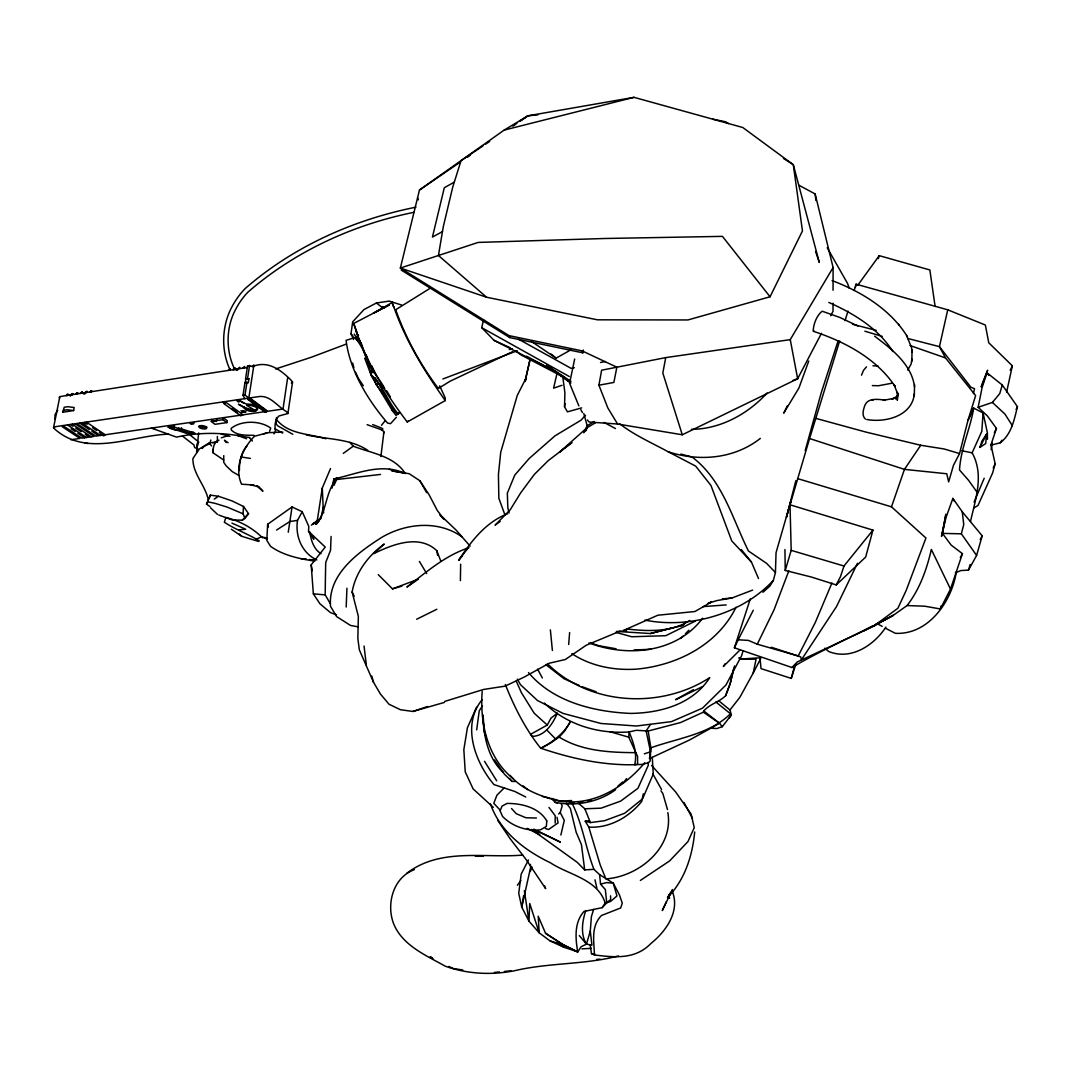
<?xml version="1.0" encoding="UTF-8"?>
<svg xmlns="http://www.w3.org/2000/svg" width="1071" height="1071" viewBox="0 0 1071 1071"><rect width="100%" height="100%" fill="white"/><g stroke="black" fill="none" stroke-linecap="round" stroke-linejoin="round"><path stroke-width="1.5" d="M238.833 475.417L232.273 471.642L226.101 465.791L223.719 462.244L223.759 455.63M833.024 303.24L833.01 311.353L830.694 315.744M833.051 290.254L833.104 267.522L815.151 193.945L799.06 185.31M555.153 823.037L555.193 815.687L549.008 807.467M330.096 603.308L325.196 594.874L325.397 578.715L325.718 562.462L330.537 550.32L331.086 536.451M460.396 580.643L460.637 564.23M907.753 370.057L911.18 363.953L911.863 359.026M912.023 351.998L911.541 347.593L906.508 335.437M866.814 419.511C885.53 422.911 912.305 415.976 914.326 393.726M914.527 386.872C911.782 364.394 891.514 348.932 874.646 336.187M911.809 361.463L912.077 349.655M914.286 396.19L914.567 384.502M312.719 536.357L313.857 539.208L308.542 531.336L308.783 526.397L302.236 511.724L292.048 506.958L267.63 524.295L266.826 540.467L270.628 546.397C283.641 555.662 299.345 558.701 314.78 561.15M581.687 407.877L567.443 411.853L564.524 406.752L564.899 392.749L562.717 376.269M482.191 691.371C479.701 722.992 487.573 758.241 513.397 778.885M346.187 607.016L346.937 588.22M762.94 592.276L769.888 586.105L773.396 580.321L775.444 572.516L776.047 552.663L790.853 501.295L786.462 517.36L795.82 480.732M218.792 515.031L232.072 519.917L242.26 520.185L244.683 517.641L243.09 513.826L243.478 506.449L231.979 500.893L218.43 496.261L210.277 495.123L206.502 504.08L210.01 506.637M193.864 422.724L191.562 423.058A1.767 0.696 9.2 0 1 190.678 422.55M505.338 684.53C514.2 706.94 525.58 729.418 540.654 748.174C571.057 758.455 602.411 765.43 634.701 764.734L637.593 764.239L637.58 756.447L628.757 737.169L629.105 731.948L636.254 730.288L648.183 731.011L680.54 722.55L703.366 712.188L703.794 710.943C709.912 703.901 719.257 702.148 725.643 695.668L730.181 683.834L733.755 668.451M839.637 340.993L809.582 438.534L904.446 469.366L946.764 473.757L948.652 481.896L953.458 465.35L959.549 453.542L967.903 420.568L973.713 408.105L983.098 412.978L981.812 431.345L972.133 452.819C984.356 475.015 975.494 498.778 970.513 521.483M576.667 951.476L564.216 947.38L550.133 940.927L539.195 932.841L538.218 916.227L545.554 933.296L562.717 944.609L577.764 951.999L581.071 946.777L586.453 944.14L591.955 945.198L590.282 931.074L591.406 916.562L593.642 909.413M568.661 644.514L569.625 632.573M230.158 370.097L230.265 368.866L228.23 370.392M333.295 485.431L333.871 478.978L337.258 478.094L334.032 485.337M234.87 369.375L234.977 368.116L232.916 369.669M854.189 290.495L856.104 284.176L947.741 309.814L939.441 346.643L945.506 357.915L975.627 395.574L967.903 420.568L973.713 408.105C970.165 429.163 960.741 448.562 959.509 469.982L968.586 480.33L976.819 491.87M237.119 400.032L238.217 400.835M243.639 406.752L243.572 407.502C246.384 411.425 253.693 412.79 257.522 409.765L257.214 408.225L255.126 406.685L249.971 405.266L246.531 405.293L255.982 410.916L245.446 407.904C226.249 397.314 252.475 413.286 254.63 411.224L251.35 409.283M198.684 432.871L196.636 452.35L197.666 443.153L196.703 450.637M103.338 435.83L99.375 432.309M311.42 525.151L317.311 520.399L322.277 488.055L330.524 468.549M86.818 392.227L86.925 391.41L85.011 392.508M91.463 391.504L91.571 390.674L89.763 391.772M380.888 456.46L383.967 431.559L380.781 429.511L367.125 424.678M77.567 393.659L77.674 392.829L75.653 393.954M476.689 729.833L479.246 710.809L482.472 705.802M72.56 394.423L72.667 393.606L70.766 394.704M82.159 392.95L82.28 392.093L80.405 393.218M353.604 339.507L350.993 333.777L352.694 321.809L364.006 309.546L376.39 302.999L389.175 301.098L401.745 305.074M694.691 831.993C692.361 856.131 684.771 879.974 667.474 897.632L670.781 892.223M288.26 532.233L292.048 506.958M273.989 433.835L275.542 431.171C274.39 426.271 274.939 419.631 278.888 416.003L287.912 413.5L292.544 382.106L291.031 380.138C280.589 369.642 267.522 360.07 252.221 366.697L253.907 364.97L254.041 366.416M287.671 377.568L283.012 409.042L267.737 411.251L249.73 397.93M258.74 405.173L249.543 398.372L248.459 398.532L248.271 399.724L265.38 412.348L266.451 412.188L266.625 411.01L261.364 407.114M292.811 434.304L277.63 425.803L275.662 423.246L276.532 417.516M67.754 395.172L67.888 394.262L66.107 395.427M266.451 412.188L249.356 399.563L249.543 398.372M243.01 395.293L245.005 382.401L248.298 382.775L248.914 378.786L245.62 378.411L247.588 365.706L253.68 366.469L248.82 398.077L245.005 394.998L243.01 395.293L244.844 398.653M245.62 378.411L245.647 383.177L245.005 382.401M245.005 394.998L246.999 382.106M247.629 378.117L249.583 365.398M222.848 419.698L223.156 417.744L227.199 420.649L226.891 422.603L215.043 424.303L210.987 421.412L222.848 419.698L226.891 422.603M233.692 369.843L233.933 368.277L236.611 370.271M234.736 369.682L234.977 368.116L237.655 370.111M216.342 421.519L216.811 418.587M230.024 370.419L230.265 368.866M523.585 895.677L521.764 907.15L528.967 921.154L539.195 932.841L529.73 903.496L528.967 921.154L524.362 890.764M170.543 426.847L170.289 428.387L175.537 430.127L181.32 429.297L181.575 427.744M564.524 406.752L565.046 403.687M544.322 703.045C566.854 724.706 597.819 734.157 629.105 731.948C633.443 742.618 637.392 753.114 634.701 764.734L642.292 764.373L648.691 762.672L650.137 760.932L650.833 747.812L648.183 731.011M90.566 391.946L90.767 390.795M91.37 391.825L91.571 390.674M1006.633 392.093L1012.349 365.84L988.774 342.8L985.347 325.022L947.741 309.814M77.473 393.981L77.674 392.829M85.841 392.682L86.055 391.544M86.711 392.548L86.925 391.41M66.723 395.56L66.938 394.409M67.687 395.4L67.888 394.262L70.512 396.042M71.596 394.878L71.797 393.74M72.467 394.744L72.667 393.606M73.618 410.568L74.18 407.515L67.821 406.699L64.233 407.248L62.761 412.215L73.618 410.568L67.259 409.765L63.671 410.3L62.761 412.215M76.483 394.128L76.684 392.99M168.428 434.143C131.84 435.455 87.38 457.719 55.103 429.391L53.55 427.69L59.842 396.618L247.468 367.433M991.117 449.646L992.335 443.166M833.104 267.522L790.251 339.627L665.734 357.607L662.815 373.029L682.281 434.772L797.641 378.732L821.47 333.322M321.005 518.632L323.188 507.239L322.277 488.055M332.064 488.095L333.871 478.978C356.991 473.931 380.807 462.632 404.169 473.074L391.866 470.865L409.189 473.717L419.845 480.718L429.056 494.695L437.303 510.479L444.157 519.502M991.063 444.452L996.445 428.454L987.275 415.802L978.144 407.301L982.094 387.582L987.02 372.828L1002.269 384.998L1017.45 406.712C1014.17 419.765 1011.667 434.05 1000.26 442.778L990.568 445.268M750.316 598.836L734.398 647.808L791.924 667.514L797.293 661.945L873.414 626.334L893.227 615.356L907.07 605.557L924.795 606.213L940.325 608.957L950.499 589.104L962.427 553.667L951.168 545.099L942.467 533.398L945.894 514.227L941.489 536.437L946.108 517.266L952.869 498.417L962.253 511.764L982.187 535.848L976.605 555.447L968.505 570.093L960.754 570.575L955.399 572.891M682.281 434.772L617.579 424.022L607.806 407.89L598.917 385.212L601.634 370.191L665.734 357.607M715.87 701.987L730.462 713.741C709.939 734.211 677.408 738.28 650.833 747.812L649.441 758.629L689.483 740.021L710.876 728.186L716.86 728.548L722.282 726.687L731.319 714.946L729.98 709.966L739.847 697.328L753.221 673.016L756.072 659.147L743.167 659.267L739.218 657.929M574.672 359.039L569.598 383.284L578.875 405.909M815.593 251.511L819.288 262.449L793.303 164.68L742.779 127.503L634.032 97.341L527.896 115.815L504.187 130.086L419.471 190.022L400.353 268.045L509.033 335.625L509.89 337.606L582.838 352.841L583.414 350.07M643.323 793.772L641.743 801.376C629.159 817.146 609.372 828.445 588.796 827.093L585.248 821.203L588.394 820.868M86.068 423.607L86.376 422.108L105.239 434.759L265.354 411.599L262.783 409.698M956.403 571.392C952.079 601.206 928.423 635.116 895.343 633.309L885.422 628.208M525.058 381.463L530.158 358.999L525.071 381.383M563.841 376.952L554.309 371.035L494.012 340.337L481.736 327.699L483.57 319.653M557.215 372.547L553.6 388.144L562.047 385.265M734.519 665.948L730.194 683.338L725.643 695.668M855.408 287.215L856.104 284.176M444.345 702.429L412.951 711.452L400.46 709.738L389.001 704.236L380.433 694.048L373.511 682.254L359.32 649.816L357.848 638.423L358.357 616.427L352.118 591.995C355.652 572.249 368.21 555.662 384.248 544.014L373.712 553.653C392.468 544.416 419.297 533.867 436.848 550.748L440.891 561.351M973.405 393.539L974.53 388.719L970.862 387.207L939.441 346.643L907.78 338.49M560.856 835.045L564.297 820.413L560.213 812.501L562.181 805.928L561.097 803.437M794.548 666.028L791.255 678.398L761.039 668.625L759.982 657.768M282.891 432.108L267.83 432.697L254.47 436.272C242.461 448.334 234.08 467.732 241.551 484.199L254.055 485.056M585.73 910.551C582.329 921.462 580.228 933.765 586.453 944.14L590.282 931.074M897.98 395.279L897.284 400.273L897.391 392.401L897.926 394.503L894.218 385.118L895.222 386.591C876.533 358.437 844.925 341.769 813.599 331.367L813.157 330.926C813.599 323.884 816.597 315.65 822.14 311.206L839.892 317.471L857.844 325.999M976.605 555.447L961.356 533.813L963.753 524.509L962.253 511.764M210.813 440.02L209.903 443.555L204.24 446.312L202.124 448.468M809.582 438.534L790.023 504.789L872.945 530.118L865.676 557.054L836.237 584.913L811.229 576.988L785.244 570.455L784.936 549.557M805.178 450.623L821.27 392.655L838.165 340.685M990.996 445.027L995.146 463.743L992.616 472.967L977.997 505.485L973.7 508.056M940.325 608.957L941.208 605.838M525.593 380.285L526.423 377.42L517.253 395.467L500.719 452.297L498.43 474.48L498.845 498.283L504.963 515.004M968.505 570.093L970.139 564.484M743.033 650.927L741.668 655.599L725.937 685.025L702.509 708.159L671.517 721.613L636.469 726.004L601.059 723.487L563.092 713.42L537.508 700.541L520.506 684.704L517.333 679.134M878.354 258.62L879.224 255.661L929.856 269.959L935.117 306.48M1002.269 384.998L999.752 393.606L992.389 402.428L978.144 407.301M785.244 570.455L791.188 550.36L790.023 504.789M391.959 303.629L392.321 302.41L373.203 313.334L389.081 305.115M845.073 320.644L847.964 311.099M209.166 498.658L210.277 495.123M482.901 145.964L461.079 160.583L452.765 186.97L443.314 226.583L438.441 255.5L486.595 297.243L597.457 319.814L687.943 319.948L770.049 296.774L802.46 230.934L793.303 164.68L783.437 158.428M225.901 517.347L224.348 522.206C235.218 529.516 248.03 533.934 259.249 540.855L258.647 541.457L241.738 536.317L231.323 529.248M791.255 678.398L795.766 664.448M979.938 447.397L986.431 434.344L985.735 443.541L979.938 447.397L981.973 441.118L986.431 434.344L987.114 438.789M861.526 375.171L863.521 370.312L866.493 366.858M872.945 530.118L843.988 566.01L840.521 576.533L836.237 584.913M586.038 430.703L587.042 427.717L595.57 422.71M873.414 626.334L897.913 608.221L906.24 590.308L925.946 538.03L891.5 506.837L904.446 469.366L920.739 445.268L944.14 448.977L959.549 453.542M974.088 502.085L984.195 478.242M292.544 382.106L291.366 383.083M808.752 361.034L798.886 388.09L783.718 413.178L787.319 405.855M788.832 570.83L774.065 609.787L757.277 644.207L748.415 640.404L738.173 639.789L734.398 647.808M275.662 423.246L276.88 420.019C288.835 434.451 309.399 433.688 325.919 438.749M482.03 699.858C461.186 725 475.176 762.405 493.959 784.588L514.776 791.456L525.781 797.038M397.649 413.286L399.644 412.415L396.083 415.481L392.281 410.528L371.45 376.135L370.941 374.569L372.293 371.155L371.691 365.666L375.975 374.663L383.579 386.256M395.962 310.443C405.963 338.342 420.488 364.916 438.347 388.425L438.762 387.394M315.476 523.826L316.427 523.853C327.257 510.425 325.397 491.04 337.258 478.094M857.483 563.266L836.531 606.534L801.456 659.776L800.747 656.925L771.321 647.259M831.953 582.945L815.339 622.371L798.243 655.947L757.277 644.207M993.219 468.014L995.146 463.743M666.296 901.782L662.28 910.591L672.441 889.532M530.185 871.499L532.193 867.242M1010.207 370.298L1012.349 365.84M1016.111 409.443L1017.45 406.712M583.722 432.778L587.203 425.776L594.177 421.465M476.528 707.221L467.411 727.758L463.837 749.7L465.229 771.83L473.114 788.912L493.316 807.347M738.173 639.789L753.261 610.283M528.431 859.986L521.189 874.123L518.725 893.321L521.764 907.15L530.627 867.323L530.413 864.417M994.33 432.59L996.445 428.454M317.311 520.399L319.479 519.649L316.427 523.853L319.801 519.288L317.311 520.399L319.801 519.288L316.427 523.853L313.749 523.237L314.245 522.755L312.826 524.214M753.221 673.016L760.798 658.344M547.268 725.054L551.03 718.065L557.389 713.166C552.69 723.809 545.206 736.018 532.18 736.406L530.694 734.251L547.268 725.054L534.215 713.259L521.416 692.696L516.262 681.129M980.193 539.543L982.187 535.848M316.829 559.946C301.875 552.984 295.061 536.223 297.51 520.372L302.236 511.724M960.312 557.536L962.427 553.667M242.608 368.183L244.549 366.456L244.697 367.862M237.628 368.946L239.69 367.233L239.837 368.611M898.408 394.088L895.436 398.907L897.029 396.832M584.592 431.64L587.042 427.717L559.383 452.283L571.994 442.51L548.325 460.557L534.322 474.426L520.747 492.78L510.238 509.756L495.083 525.138L500.157 521.483M382.401 430.221L382.816 428.909L381.905 428.186L372.695 424.571M736.031 607.257C717.463 645.09 676.551 665.653 635.826 669.188C613.415 670.473 590.723 666.082 571.834 653.645M383.458 433.34L384.061 432.376M725.04 663.819L723.353 666.497L739.807 650.151M462.471 555.795L458.642 560.28C471.24 541.243 485.498 522.313 507.627 513.732M1000.26 442.778L1001.921 440.208M545.554 933.296L562.891 944.461L577.764 951.999C575.381 938.517 574.096 922.385 583.976 911.461L602.183 907.646L605.169 903.054L606.748 902.813L610.644 899.479L610.564 895.838M907.07 605.557C919.788 589.157 926.683 569.477 931.355 549.477L950.499 589.104M650.445 724.491L646.121 730.917L650.539 751.788L644.314 753.85M729.324 717.905L731.319 714.946M206.502 504.08L208.002 501.857L215.03 503.343L227.253 507.132L243.09 513.826M517.413 885.289L520.841 880.456M316.427 523.853L319.801 519.288M857.737 285.274L879.224 255.661M243.478 506.449L248.526 513.625L244.898 518.498L242.26 520.185M388.974 305.101L353.698 323.455C364.662 359.441 384.569 392.281 407.248 422.001L407.997 421.01M458.642 560.28L468 548.017L466.166 550.374M336.481 614.888L330.497 612.612L319.948 603.816L313.361 593.87L311.179 564.859L325.236 547.067L308.542 531.336M269.571 431.359L270.735 428.079C260.119 420.421 241.457 420.127 231.175 428.373L231.323 430.047C237.093 435.817 246.437 435.134 254.028 435.335M623.576 782.486L626.615 778.577M622.612 782.004L617.806 786.194M318.596 520.72L319.345 519.77M885.878 627.137C873.882 645.411 850.789 660.633 828.606 651.463L824.844 648.183M528.498 672.575C552.984 701.84 593.816 711.84 630.591 713.42C660.66 712.991 692.642 704.263 709.778 677.608C660.753 709.524 589.224 705.602 547.415 663.659M381.437 425.348L385.145 420.742M240.962 410.715L242.635 411.706M767.104 393.003C748 413.995 720.234 429.217 691.384 429.351M702.656 618.195C676.551 653.069 627.419 657.514 588.97 642.895M396.31 417.329L390.54 423.661L387.568 423.085C367.902 400.233 349.775 370.526 346.094 340.337L354.956 337.579C363.671 347.7 368.437 361.73 370.941 374.569C382.976 385.788 387.903 401.933 398.425 414.249L392.281 410.528L394.958 412.054M559.169 737.076L564.471 731.265L570.227 721.974C563.948 733.488 552.877 741.641 541.698 748.08L540.654 748.174L550.588 743.073L559.169 737.076C581.74 751.146 609.921 752.565 635.933 752.645M585.516 415.28L580.991 420.207L554.979 435.857L529.221 458.455L514.763 475.109L507.333 493.195L507.815 507.614L509.073 512.982M602.183 907.646L606.748 902.813L605.343 889.573L600.55 884.164L599.613 874.659L593.923 869.331C585.596 847.723 582.544 824.001 572.088 803.357M244.683 517.641L248.526 513.625M616.414 631.421L650.432 633.537L682.91 625.303L686.243 621.823M247.2 445.616C241.229 452.002 239.194 462.016 239.409 470.584M504.16 787.935L496.917 795.204L493.798 803.357L499.876 809.837M773.396 580.321C742.176 613.991 689.47 629.092 644.943 620.096M680.661 638.463L683.017 636.107M685.386 633.751L688.934 630.203M644.742 762.726C623.242 788.39 591.781 807.159 557.215 800.639C540.079 796.061 521.724 789.354 510.091 775.35M558.634 813.96L560.213 812.501M53.55 427.69L55.705 426.646L258.58 396.631C270.146 394.811 277.429 406.565 286.399 411.572L287.912 413.5M57.714 410.18L55.009 414.785L55.009 419.337M104.141 435.71L105.239 434.759M343.282 453.394L353.229 446.192C371.289 453.207 394.155 455.858 405.307 473.583M214.254 499.14L218.43 496.261M419.471 190.022L459.272 162.779M467.505 157.142L470.249 155.268M512.808 126.15L515.553 124.263M519.663 121.451L527.896 115.815L537.816 114.851M485.632 144.13L489.715 141.399M514.267 124.946L516.998 123.125M519.716 121.291L527.896 115.815M640.378 880.442L669.656 860.897L687.997 841.538L694.249 827.642L691.116 814.121L675.721 792.031L651.556 765.457M276.532 530.078L289.799 521.537L297.51 520.372M615.651 789.688C598.635 802.246 575.649 806.557 555.193 802.34L551.458 798.431L560.521 801.121L571.633 800.546M395.507 309.867L429.324 288.782M406.793 873.307C440.342 847.442 484.025 858.38 522.728 855.073M438.347 388.425L450.195 381.169L512.46 351.743M217.373 436.433L217.4 441.854L209.233 442.939L199.38 448.91L192.9 458.562C192.66 473.636 205.284 485.27 208.31 499.742M439.699 385.828L445.215 397.943L445.268 400.567L407.248 422.001M897.498 396.056L891.741 399.349L893.683 398.399L883.347 400.34L885.061 400.085C877.698 399.322 866.975 397.301 864.417 406.699C863.039 410.554 861.86 416.057 865.422 419.082M531.417 341.395L556.09 358.169L571.325 349.574M760.356 438.387C734.251 458.964 699.109 461.909 668.184 451.761C651.77 442.832 634.367 435.228 619.547 423.701M454.291 182.124L444.304 187.746L432.443 237.066L442.457 231.631M693.459 689.657L675.573 699.698L702.589 686.591M689.724 620.444C671.597 632.519 647.179 631.341 626.642 628.945M863.413 631.114L893.227 615.356L875.476 624.527M414.357 869.652C393.405 877.283 386.136 903.563 393.432 923.242C402.12 945.398 425.91 955.305 445.241 966.176C467.237 974.021 490.853 975.212 513.745 970.915C548.151 962.601 584.324 964.864 618.449 955.961M245.848 411.17C243.92 412.536 238.271 412.402 243.09 412.134M872.544 625.986C845.621 639.748 817.789 652.239 791.924 667.514M416.646 619.252L436.821 609.265M695.253 621.126L665.827 635.692L631.703 636.75L616.2 632.426M219.033 440.127L215.981 441.6L213.946 445.496L212.768 450.208L213.169 452.872L223.745 460.075M710.876 728.186L719.484 723.246L722.282 726.687M624.808 629.868L657.848 615.223L694.959 611.514L711.452 601.982L708.359 603.134M255.688 539.382L261.538 536.866L262.756 537.91M618.061 631.997L586.158 645.278L565.341 659.508L549.169 663.244L524.442 676.966L505.084 686.15L483.583 689.456L444.813 701.385M345.933 344.206L311.46 357.205L275.622 368.973M708.226 603.268L716.767 600.603L731.948 597.993L752.632 590.094M378.25 574.645L392.495 588.863L418.359 579.157L406.9 587.055C426.271 572.168 445.322 555.354 469.004 547.723M442.885 378.987L517.266 350.753M792.955 380.433L797.641 378.732L790.251 339.627M412.951 711.452L427.53 706.499M221.336 437.838L227.828 435.656M263.453 434.009L267.054 432.818M813.599 331.367L814.335 331.14M606.025 902.826L610.51 901.501L616.963 895.958L613.255 883.147L599.613 874.659M392.495 588.863L401.986 586.105M582.637 801.804L578.179 803.049L584.86 808.779L590.389 822.582L604.566 820.707L624.754 813.21L642.6 798.819L653.27 774.012L652.279 757.398M600.55 884.164L606.387 882.611L613.255 883.147L619.426 894.901L622.264 903.161L620.711 907.954L601.487 915.491C590.75 926.308 593.977 941.382 594.485 954.971C614.834 957.474 635.25 959.67 650.954 943.457C666.256 931.101 680.741 910.658 671.905 890.443M509.261 349.561L512.366 348.758M650.432 633.537L673.298 627.646M504.187 130.086L634.032 97.341M415.976 207.158C353.47 219.662 293.28 246.558 245.072 288.648C238.619 295.328 233.438 303.133 229.596 311.594C221.737 329.828 221.577 351.408 229.89 369.508M413.607 212.393C352.988 224.682 294.873 251.35 248.057 292.022C241.979 298.314 237.467 305.195 233.639 313.482C225.901 330.792 226.409 351.998 234.402 368.745M678.104 626.481L682.91 625.303M239.489 400.822C233.585 400.554 241.537 403.339 238.485 400.982M254.804 410.046L257.709 408.587L256.545 406.23L251.993 404.369L246.062 403.954L239.81 400.688L243.907 403.312M212.901 442.872L217.4 441.854M313.749 523.237L317.123 522.514M574.324 367.688L571.044 368.33L518.431 339.105M600.523 362.48L605.436 361.516M891.728 383.257L878.461 385.747L872.356 385.587M598.917 385.212L613.87 382.441L616.869 367.206L582.062 350.86L509.033 335.625L509.769 337.593L401.21 270.053M313.482 559.705L310.309 560.24L313.214 560.213M373.163 376.912L376.068 384.409L379.014 383.954L384.422 387.541M531.577 829.463L577.229 862.329L584.699 869.906L593.923 869.331M246.263 379.188L248.914 378.786M248.271 399.724L249.356 399.563M70.833 439.739L79.937 438.414L62.305 426.767M103.418 435.013L95.788 436.125L76.884 423.514M174.76 426.231L167.906 427.195L188.576 434.036L194.909 433.126L178.683 428.052M170.289 428.387L175.912 427.583L181.32 429.297M760.196 657.768L741.614 659L739.003 658.022M193.516 432.202L188.764 432.885L177.237 429.056M336.214 479.567L380.459 474.44M569.183 803.29L573.882 802.688M587.979 800.88L591.112 800.479M494.441 972.441L499.421 971.946M504.387 971.451L511.014 970.795M722.336 598.903L731.948 597.993M238.766 529.85L245.714 529.261L231.938 523.117M596.721 959.402L600.028 959.134M703.112 606.601L726.205 604.928M581.874 948.852L591.286 948.357M475.377 856.278L483.128 856.278M633.898 649.977L651.222 649.267M584.86 808.779L601.112 808.163L620.645 801.121L637.928 788.296L648.236 765.43L648.169 762.311M619.132 631.1L626.709 631.073L623.563 630.083M942.467 533.398L961.356 533.813M872.945 365.813L877.899 365.907M536.424 818.03L525.955 817.775L516.249 813.692L511.55 808.511M494.441 759.928L504.508 774.279L511.992 781.375L515.352 781.495M212.085 421.345L214.923 421.452M265.809 537.803L261.846 536.959M590.241 945.291L591.5 953.685L594.659 953.886M617.579 424.022L589.063 422.028L587.43 420.033M249.677 437.423A31.394 12.383 8.7 0 1 244.764 436.794C222.206 432.309 199.032 432.135 176.528 437.115L151.386 428.079L154.626 428.681M313.361 593.87L325.196 594.874M306.078 559.142L301.152 558.701L306.092 559.196M309.399 559.531L312.705 559.865M376.39 302.999L381.718 307.096L384.958 307.524M381.718 307.096L384.636 307.484M462.739 969.951L453.314 968.559L448.95 966.457M267.174 538.191L264.002 537.709L266.84 539.182M241.149 456.969L250.346 458.415M306.279 434.88C326.709 439.485 349.601 438.307 367.701 450.315M616.12 648.772L598.796 645.719L590.964 643.028M358.343 626.883L350.552 625.451L336.602 616.588L330.524 606.32C327.887 574.364 357.754 552.636 381.745 537.374C405.949 523.117 438.307 519.971 462.029 536.879M961.892 450.757L972.133 452.819M712.75 119.149L725.629 121.773L728.454 123.553M197.827 448.736L194.668 447.611L193.918 444.947L182.431 436.058M596.212 691.839L582.356 686.806M542.341 796.463L549.945 798.096M84.649 442.751L88.143 443.555M920.739 445.268L866.091 432.122L816.343 418.507M852.489 324.259L876.158 330.35M680.888 454.077L692.094 457.049C722.51 479.888 732.256 518.391 748.428 550.976L766.649 563.413L775.444 572.516M221.148 434.036L229.93 436.366M585.248 821.203L590.389 822.582M250.467 484.721L257.495 486.622L262.917 491.241L260.186 488.015M244.416 411.264L243.385 410.769M244.683 411.425L245.781 412.228L243.371 412.094M555.193 802.34L557.442 802.982M609.667 731.64L628.757 737.169M550.133 940.927L562.717 944.609M791.188 550.36L843.988 566.01M864.859 331.22L882.143 336.374M797.574 478.59L891.5 506.837M871.754 399.67L873.146 400.099M227.413 517.829C240.118 521.309 251.993 527.735 261.538 536.866M545.393 828.512L548.539 829.516L558.058 822.93L557.014 817.227M486.595 297.243L400.353 268.045L478.161 242.421L604.606 238.498L722.443 236.37L770.049 296.774M832.06 280.575C861.579 291.781 890.55 309.479 907.498 336.87M910.082 345.558L945.506 357.915M237.28 435.362L246.625 438.789M389.389 469.272L392.334 470.464M242.742 410.702L243.425 411.117M591.5 953.685L594.485 954.971M579.317 685.467L564.082 678.76L545.701 664.556M494.012 340.337L510.345 347.888M828.834 302.437C853.493 313.401 878.113 328.208 892.853 351.502M256.745 485.699L259.276 486.944M527.146 828.352L539.851 834.871L533.88 829.061M282.57 433.086L274.819 428.668M563.413 377.046L520.881 354.876L516.008 350.94M668.184 451.761L695.681 466.126L710.97 485.484L731.721 540.855L751.44 562.074L758.482 578.501M526.504 356.201L554.309 371.035L570.16 382.534M604.084 422.469L615.45 428.534M877.751 623.991L882.156 626.334M481.736 327.699L569.317 376.55M556.117 942.654L564.216 947.38M605.169 903.054C597.886 879.157 568.835 874.98 550.374 862.771C524.897 850.535 499.97 831.591 490.491 803.986M554.309 371.035L546.598 365.318L570.937 381.356M430.288 957.005L432.925 958.746L430.368 956.604M71.114 428.761L75.184 431.452M77.888 433.246L84.663 437.731M62.854 425.589L81.838 438.146L94.034 436.379L75.117 423.768M72.266 424.196L91.196 436.794M70.351 424.477L73.056 426.271M75.76 428.079L81.168 431.667M85.225 434.371L87.929 436.165M67.5 424.906L86.456 437.477M87.246 424.183L84.555 422.376L85.252 423.728M92.642 427.798L96.685 430.502M81.557 422.817L100.446 435.455M79.749 423.085L89.188 429.404M91.892 431.198L97.287 434.813M84.863 393.86L82.28 392.093L81.155 393.378L81.369 392.24L83.953 394.008M228.096 442.711L224.441 440.194L226.209 442.537M211.295 419.457L213.999 421.385M703.794 710.943L719.484 723.246L703.366 712.188M320.992 553.653C313.575 549.142 311.045 540.025 309.733 531.939M222.714 401.933L225.312 403.821M231.791 408.533L236.972 412.308M223.518 403.339L240.855 415.936M546.598 365.318L570.883 383.003M224.923 401.612L243.063 414.812M247.347 398.292L260.213 407.797M729.98 709.966L719.11 701.09M522.956 785.793L527.655 789.595M374.93 377.434L379.014 383.954L384.757 388.626M190.343 435.174L198.871 442.203M551.043 353.992L556.09 358.169M992.389 402.428L1004.919 414.049L1012.416 425.763M244.148 407.127L245.005 407.917M555.621 739.03L546.705 729.927M210.559 507.855L217.507 514.428M375.975 374.663L372.293 371.155L366.188 354.916M239.355 534.001L241.738 536.317M354.956 337.579L358.477 341.435L357.071 336.896M249.489 437.811L252.395 441.038M349.735 442.256L353.229 446.192M509.435 778.47L511.992 781.375M470.142 546.156L456.085 530.078L439.9 514.656L442.952 518.418M350.993 333.777L353.122 336.267M579.331 935.585L586.453 944.14M741.266 549.503L751.44 562.074M503.156 772.298C487.573 757.786 484.025 736.192 482.66 715.95M358.531 335.424L357.942 334.674L357.62 336.816L360.164 341.073M209.233 442.939L211.589 445.991M566.465 803.29L570.334 808.391L576.185 832.301L581.433 844.591L584.699 869.906M445.268 400.567C423.795 370.205 403.821 338.008 392.321 302.41M376.068 384.409L387.086 399.081L393.86 410.916M987.02 372.828L988.935 375.479M660.968 790.826L662.829 793.491L667.514 809.596M898.542 324.044L899.359 325.223M363.297 385.68L358.223 378.17L355.599 372.226M497.828 820.506L509.836 838.325L526.316 859.826L545.648 888.649L544.523 885.784M484.534 761.307L496.676 780.772M827.2 247.722L847.563 283.48L849.196 288.099M419.845 480.718L426.66 492.673M386.658 390.781L390.353 396.926M354.233 334.085L356.469 337.807M419.404 561.432L426.686 573.574M580.79 409.617L582.463 412.576M652.868 773.945L661.557 789.514M59.173 397.234L59.628 398.077M537.602 669.134L542.341 677.97M379.014 383.954L387.086 399.081M683.941 802.407L692.442 818.378M392.642 304.914L394.021 307.511M353.698 323.455L357.312 333.268M952.869 498.417L954.368 501.335M352.118 591.995L354.193 596.279M370.941 374.569L364.716 358.236M417.57 197.76L418.4 199.835M582.062 350.86L582.838 352.841M361.021 342.492L366.469 358.772M356.054 330.899L357.754 336.281M588.796 827.093L600.202 864.926L605.891 878.903C638.477 876.667 673.913 848.058 667.849 812.608M583.802 413.54L587.203 425.776M485.538 736.005L484.293 731.52L483.075 715.013M371.798 676.042L373.511 682.254M267.63 524.295L268.379 527.066M668.706 895.209L669.469 898.208L668.706 895.048M352.68 363.029L353.885 367.701M594.994 879.813L596.868 888.127M983.098 412.978L987.368 432.684L987.475 439.003M311.179 564.859L312.304 570.816M436.848 550.748L437.637 555.447M364.046 646.027L366.362 665.252M815.151 193.945L815.874 200.478M550.374 629.868L552.395 650.485M323.188 507.239L323.629 513.049M213.009 449.378L213.169 452.872M193.971 422.51A1.767 0.696 9.2 0 1 194.065 422.697M199.434 425.749A4.244 1.66 9.1 0 0 201.509 426.941L203.517 427.369A3.802 1.486 9.1 0 0 206.716 426.914M190.397 423.366L190.397 423.54A1.767 0.696 9.2 0 0 191.361 424.223L193.677 423.888A1.767 0.696 9.2 0 0 192.7 423.206L190.397 423.366M198.965 426.445L198.938 426.847A4.244 1.66 9.1 0 0 201.254 428.494L203.276 428.922A3.802 1.486 9.1 0 0 206.475 428.467L206.797 427.704A4.244 1.66 9.1 0 0 204.481 426.057L202.459 425.629A3.802 1.486 9.1 0 0 199.26 426.084L198.965 426.445M546.772 820.948L546.357 826.397L540.56 829.797C526.691 831.31 512.447 826.504 502.62 816.53L500.063 810.841L502.045 806.102L507.105 803.411C521.697 803.397 538.954 807.44 546.772 820.948M987.582 370.379L981.277 386.685L987.582 370.379M560.28 842.06L537.963 831.283L560.28 842.06"/></g></svg>
